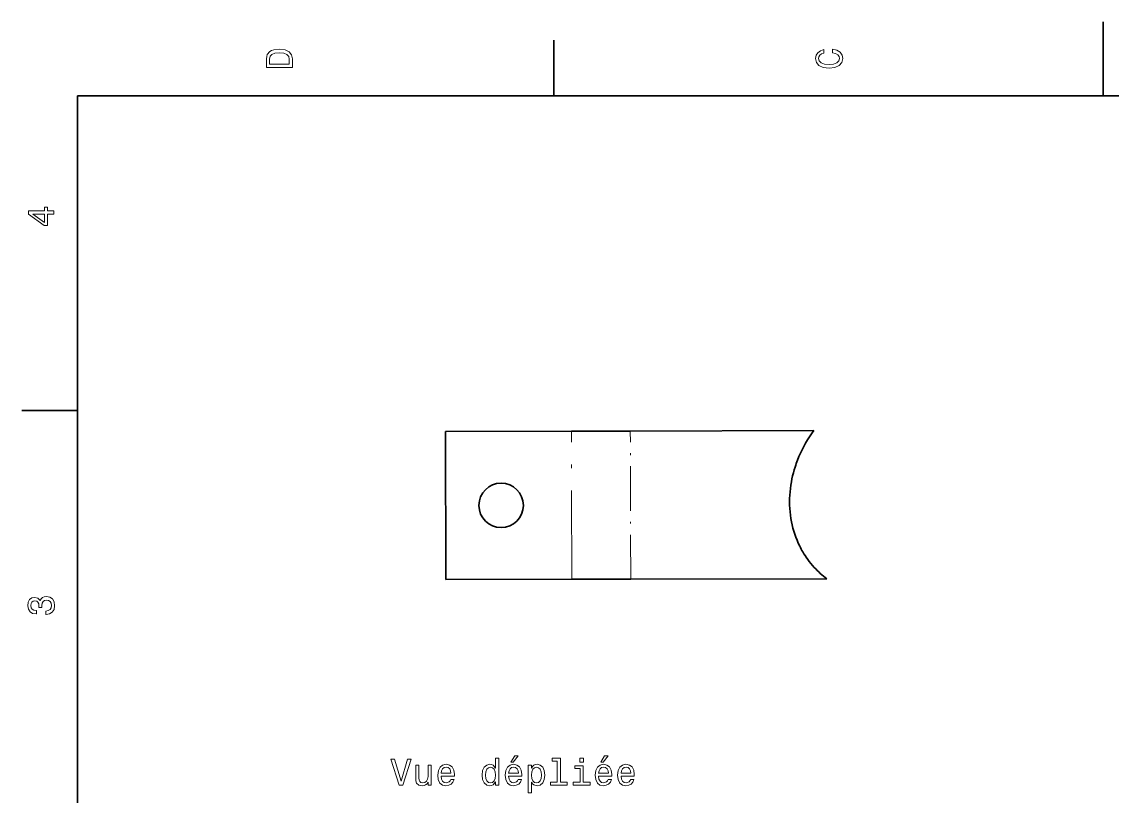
# Model space of a CAD drawing. Extents: x 0 to 297, y 0 to 210.
# Drawn here: x 2.5 to 149.7, y 105.4 to 210 of the extents above; entities that cross this region are included whole.
import ezdxf

# ---------------------------------------------------------------- set-up
doc = ezdxf.new("R2010")
doc.units = 0
doc.linetypes.add('DASHDOT', pattern=[18.5, 12, -3, 0.5, -3])

msp = doc.modelspace()

# ---------------------------------------------------------------- linework, layer by layer
at = {"color": 7, "lineweight": 35, "ltscale": 0.25}
msp.add_line((148.5, 200), (148.5, 210), dxfattribs=at)
at = {"color": 7, "lineweight": 35, "ltscale": 0.1875}
for p, q in [((74.300003, 200), (74.300003, 207.5)), ((10, 157.5), (2.5, 157.5))]:
    msp.add_line(p, q, dxfattribs=at)
at = {"color": 7, "lineweight": 35}
for p, q in [((287, 200), (10, 200)), ((10, 200), (10, 10)), ((84.649086, 154.747726), (109.406082, 154.803925)), ((111.173889, 134.807892), (84.694489, 134.747787))]:
    msp.add_line(p, q, dxfattribs=at)
at = {"color": 7, "lineweight": 35, "ltscale": 0.425}
for p, q in [((76.686012, 154.72966), (59.686062, 154.691071)), ((76.731384, 134.729706), (59.731438, 134.691132))]:
    msp.add_line(p, q, dxfattribs=at)
at = {"color": 7, "lineweight": 35, "ltscale": 0.5}
msp.add_line((59.731438, 134.691132), (59.686062, 154.691071), dxfattribs=at)
at = {"color": 7, "lineweight": 35, "ltscale": 0.199077}
msp.add_line((84.649086, 154.747726), (76.686012, 154.72966), dxfattribs=at)
at = {"color": 7, "linetype": 'DASHDOT', "lineweight": 13}
msp.add_line((76.731384, 134.729706), (76.686012, 154.72966), dxfattribs=at)
at = {"color": 7, "linetype": 'DASHDOT', "lineweight": 13, "ltscale": 0.5}
msp.add_line((84.694489, 134.747787), (84.649086, 154.747726), dxfattribs=at)
at = {"color": 7, "lineweight": 35, "ltscale": 0.199078}
msp.add_line((84.694489, 134.747787), (76.731384, 134.729706), dxfattribs=at)
at = {"color": 7, "lineweight": 13}
for points in [[(35.533215, 204.994965), (35.533215, 203.829971), (39.033215, 203.829971), (39.033215, 204.994965), (38.922264, 205.544678), (38.584366, 205.953171), (38.034657, 206.205338), (37.283215, 206.296112), (36.516644, 206.215424), (36.21405, 206.114563), (35.971977, 205.973343), (35.644165, 205.56485), (35.563473, 205.297562)], [(111.93206, 205.817017), (112.35569, 205.716141), (112.658287, 205.549713), (112.844887, 205.317734), (112.905403, 205.045395), (112.814629, 204.71759), (112.54229, 204.460388), (112.098488, 204.28891), (111.483215, 204.233429), (110.872986, 204.28891), (110.424141, 204.455338), (110.151802, 204.71254), (110.055984, 205.045395), (110.106415, 205.287476), (110.247627, 205.494247), (110.474571, 205.655624), (110.787247, 205.766571), (110.787247, 206.245682), (110.308144, 206.094391), (109.94503, 205.832138), (109.718086, 205.474075), (109.637398, 205.045395), (109.763474, 204.510818), (110.116501, 204.10231), (110.696472, 203.840057), (111.483215, 203.749283), (112.269958, 203.840057), (112.84993, 204.10231), (113.208, 204.510818), (113.329041, 205.045395), (113.233215, 205.51442), (112.965927, 205.892654), (112.527161, 206.159943), (111.93206, 206.301163)], [(35.951801, 204.959656), (36.027451, 205.342941), (36.259438, 205.605194), (36.672985, 205.761536), (37.283215, 205.811966), (37.873272, 205.756485), (38.286816, 205.600143), (38.533936, 205.332855), (38.614628, 204.959656), (38.614628, 204.298996), (35.951801, 204.298996)], [(6.833213, 184.02739), (6.833213, 184.481277), (5.965778, 184.481277), (5.965778, 184.98056), (5.56232, 184.98056), (5.56232, 184.481277), (3.408862, 184.481277), (3.408862, 184.022339), (5.521974, 182.489197), (5.965778, 182.489197), (5.965778, 184.02739)], [(5.56232, 182.912827), (3.993876, 184.02739), (5.56232, 184.02739)], [(5.73379, 129.979111), (5.769093, 129.979111), (6.253242, 130.059799), (6.616354, 130.296829), (6.848343, 130.670029), (6.934078, 131.164276), (6.848343, 131.688766), (6.626441, 132.082138), (6.273415, 132.334305), (5.819525, 132.425079), (5.521974, 132.384735), (5.279899, 132.273788), (5.0933, 132.092224), (4.957133, 131.850143), (4.684798, 132.177963), (4.251081, 132.293961), (3.857709, 132.218307), (3.560158, 132.00145), (3.373559, 131.648422), (3.307997, 131.164276), (3.388689, 130.710388), (3.610591, 130.362396), (3.963617, 130.135452), (4.432637, 130.059799), (4.46794, 130.059799), (4.46794, 130.508652), (4.145173, 130.548996), (3.913184, 130.680115), (3.771974, 130.891937), (3.721542, 131.189484), (3.761888, 131.451736), (3.867795, 131.643372), (4.039265, 131.759369), (4.271254, 131.804764), (4.518372, 131.759369), (4.684798, 131.638336), (4.785663, 131.426514), (4.815922, 131.139053), (4.810879, 130.942368), (5.209294, 130.942368), (5.199208, 131.189484), (5.244596, 131.507217), (5.365634, 131.744247), (5.56232, 131.885452), (5.819525, 131.935883), (6.112032, 131.880417), (6.328891, 131.734161), (6.465058, 131.502167), (6.510447, 131.194534), (6.460014, 130.876801), (6.308718, 130.644821), (6.066643, 130.498566), (5.73379, 130.443085)], [(54.576336, 110.453934), (53.698818, 107.473389), (52.796078, 110.453934), (52.316971, 110.453934), (53.446655, 106.948891), (53.950977, 106.948891), (55.055443, 110.453934)], [(66.463226, 107.367477), (66.463226, 106.948891), (66.907028, 106.948891), (66.907028, 110.569931), (66.468269, 110.569931), (66.468269, 109.243561), (66.130371, 109.626846), (65.923599, 109.717621), (65.686569, 109.752922), (65.257889, 109.652061), (64.925041, 109.369637), (64.708183, 108.915749), (64.63253, 108.305519), (64.708183, 107.69529), (64.925041, 107.236351), (65.257889, 106.948891), (65.686569, 106.853073), (65.923599, 106.888374), (66.135414, 106.979149)], [(68.530945, 110.025261), (68.828499, 110.025261), (69.529503, 110.882607), (69.035271, 110.882607)], [(74.789589, 110.196732), (74.789589, 107.32209), (73.87677, 107.32209), (73.87677, 106.948891), (76.141174, 106.948891), (76.141174, 107.32209), (75.233398, 107.32209), (75.233398, 110.569931), (74.093628, 110.569931), (74.093628, 110.196732)], [(78.314804, 110.569931), (77.845787, 110.569931), (77.845787, 110.065605), (78.314804, 110.065605)], [(80.675034, 110.025261), (80.972588, 110.025261), (81.673592, 110.882607), (81.179359, 110.882607)], [(57.778786, 109.657104), (57.334984, 109.657104), (57.334984, 108.093704), (57.28455, 107.730591), (57.138298, 107.468346), (56.91135, 107.306961), (56.6138, 107.256531), (56.37677, 107.296875), (56.225471, 107.417908), (56.13974, 107.62468), (56.119564, 107.917191), (56.119564, 109.657104), (55.675762, 109.657104), (55.675762, 107.876846), (55.690891, 107.518776), (55.786713, 107.221222), (56.07922, 106.948891), (56.548241, 106.853073), (56.8004, 106.888374), (57.017258, 106.979149), (57.203857, 107.13549), (57.355156, 107.362434), (57.355156, 106.948891), (57.778786, 106.948891)], [(59.115242, 108.174393), (60.890457, 108.174393), (60.8955, 108.381165), (60.814808, 108.961136), (60.592907, 109.394859), (60.23988, 109.657104), (59.770863, 109.752922), (59.311928, 109.652061), (58.9589, 109.369637), (58.731956, 108.910706), (58.651264, 108.305519), (58.726913, 107.685204), (58.953857, 107.231308), (59.301842, 106.948891), (59.755733, 106.853073), (60.149105, 106.918633), (60.47187, 107.090103), (60.7089, 107.362434), (60.84507, 107.725548), (60.406307, 107.725548), (60.315529, 107.523819), (60.184406, 107.37252), (59.811207, 107.251488), (59.523743, 107.306961), (59.306885, 107.483475), (59.165672, 107.770935), (59.115242, 108.159264)], [(59.115242, 108.547592), (59.170719, 108.895576), (59.306885, 109.152779), (59.513657, 109.30912), (59.785992, 109.364594), (60.053284, 109.30912), (60.260056, 109.152779), (60.386135, 108.895576), (60.431522, 108.547592)], [(65.762215, 109.354507), (66.054718, 109.283905), (66.276627, 109.087219), (66.407745, 108.759407), (66.458183, 108.305519), (66.407745, 107.846588), (66.276627, 107.518776), (66.054718, 107.317047), (65.762215, 107.251488), (65.48484, 107.317047), (65.273018, 107.518776), (65.131813, 107.851631), (65.086418, 108.305519), (65.131813, 108.754364), (65.273018, 109.082176), (65.48484, 109.283905)], [(68.223305, 108.174393), (69.998528, 108.174393), (70.003571, 108.381165), (69.922874, 108.961136), (69.700974, 109.394859), (69.347946, 109.657104), (68.878929, 109.752922), (68.419991, 109.652061), (68.066971, 109.369637), (67.840027, 108.910706), (67.759331, 108.305519), (67.834984, 107.685204), (68.061928, 107.231308), (68.409904, 106.948891), (68.8638, 106.853073), (69.257172, 106.918633), (69.579933, 107.090103), (69.816971, 107.362434), (69.953133, 107.725548), (69.514374, 107.725548), (69.423599, 107.523819), (69.292473, 107.37252), (68.919273, 107.251488), (68.631813, 107.306961), (68.414948, 107.483475), (68.273743, 107.770935), (68.223305, 108.159264)], [(68.223305, 108.547592), (68.278786, 108.895576), (68.414948, 109.152779), (68.621719, 109.30912), (68.894058, 109.364594), (69.161346, 109.30912), (69.368118, 109.152779), (69.494202, 108.895576), (69.539589, 108.547592)], [(71.289589, 109.238518), (71.289589, 109.657104), (70.845787, 109.657104), (70.845787, 105.899902), (71.289589, 105.899902), (71.289589, 107.362434), (71.44593, 107.125404), (71.622444, 106.969063), (72.066246, 106.853073), (72.489876, 106.948891), (72.822731, 107.236351), (73.039589, 107.690247), (73.120285, 108.305519), (73.039589, 108.915749), (72.822731, 109.369637), (72.489876, 109.652061), (72.066246, 109.752922), (71.824173, 109.722664), (71.617401, 109.626846), (71.440887, 109.465462)], [(71.990601, 107.251488), (71.693047, 107.317047), (71.476189, 107.518776), (71.340019, 107.846588), (71.294632, 108.305519), (71.340019, 108.759407), (71.476189, 109.087219), (71.693047, 109.283905), (71.990601, 109.354507), (72.262932, 109.283905), (72.47979, 109.082176), (72.615959, 108.754364), (72.666389, 108.305519), (72.615959, 107.851631), (72.47979, 107.518776), (72.262932, 107.317047)], [(78.299675, 107.32209), (78.299675, 109.566322), (77.159904, 109.566322), (77.159904, 109.18808), (77.855873, 109.18808), (77.855873, 107.32209), (76.94809, 107.32209), (76.94809, 106.948891), (79.217545, 106.948891), (79.217545, 107.32209)], [(80.367401, 108.174393), (82.142616, 108.174393), (82.147659, 108.381165), (82.066963, 108.961136), (81.845062, 109.394859), (81.492035, 109.657104), (81.023018, 109.752922), (80.564087, 109.652061), (80.21106, 109.369637), (79.984116, 108.910706), (79.903419, 108.305519), (79.979073, 107.685204), (80.206017, 107.231308), (80.554001, 106.948891), (81.007889, 106.853073), (81.40126, 106.918633), (81.72403, 107.090103), (81.96106, 107.362434), (82.097221, 107.725548), (81.658463, 107.725548), (81.567688, 107.523819), (81.436562, 107.37252), (81.063362, 107.251488), (80.775902, 107.306961), (80.559044, 107.483475), (80.417831, 107.770935), (80.367401, 108.159264)], [(80.367401, 108.547592), (80.422874, 108.895576), (80.559044, 109.152779), (80.765816, 109.30912), (81.038147, 109.364594), (81.305435, 109.30912), (81.512207, 109.152779), (81.63829, 108.895576), (81.683678, 108.547592)], [(83.403419, 108.174393), (85.178635, 108.174393), (85.183678, 108.381165), (85.102982, 108.961136), (84.881081, 109.394859), (84.528053, 109.657104), (84.059036, 109.752922), (83.600105, 109.652061), (83.247078, 109.369637), (83.020134, 108.910706), (82.939445, 108.305519), (83.015091, 107.685204), (83.242035, 107.231308), (83.590019, 106.948891), (84.043907, 106.853073), (84.437279, 106.918633), (84.760048, 107.090103), (84.997078, 107.362434), (85.133247, 107.725548), (84.694481, 107.725548), (84.603706, 107.523819), (84.47258, 107.37252), (84.099388, 107.251488), (83.81192, 107.306961), (83.595062, 107.483475), (83.45385, 107.770935), (83.403419, 108.159264)], [(83.403419, 108.547592), (83.458893, 108.895576), (83.595062, 109.152779), (83.801834, 109.30912), (84.074173, 109.364594), (84.341461, 109.30912), (84.548233, 109.152779), (84.674309, 108.895576), (84.719696, 108.547592)]]:
    msp.add_lwpolyline(points, close=True, dxfattribs=at)
at = {"color": 7, "lineweight": 35}
msp.add_lwpolyline([(109.473213, 136.344406), (109.241547, 136.604172), (109.017342, 136.870407), (108.800812, 137.142899), (108.592094, 137.421402), (108.391373, 137.705688), (108.23027, 137.946823), (108.074898, 138.191681), (107.925301, 138.440079), (107.816902, 138.628647), (107.711838, 138.819061), (107.610092, 139.011276), (107.511688, 139.205231), (107.324997, 139.598083), (107.151886, 139.997131), (106.992485, 140.401871), (106.846817, 140.811768), (106.714928, 141.226349), (106.596886, 141.645096), (106.492661, 142.067505), (106.402222, 142.493088), (106.360504, 142.716202), (106.322487, 142.939987), (106.257652, 143.389313), (106.207588, 143.84053), (106.172157, 144.293167), (106.151237, 144.74675), (106.144653, 145.200821), (106.152306, 145.654892), (106.173973, 146.108551), (106.20945, 146.561386), (106.258575, 147.012955), (106.321114, 147.462875), (106.390053, 147.873535), (106.469917, 148.282196), (106.560547, 148.688583), (106.66172, 149.092453), (106.773315, 149.493546), (106.895164, 149.891602), (106.973076, 150.128891), (107.054581, 150.36496), (107.228172, 150.833252), (107.415611, 151.296127), (107.6166, 151.753235), (107.833733, 152.210129), (108.064262, 152.660614), (108.307899, 153.104401), (108.564247, 153.541031), (108.832993, 153.970078), (109.113678, 154.391144), (109.406082, 154.803925)], dxfattribs=at)
msp.add_circle((67.208733, 144.708115), 3, dxfattribs=at)
msp.add_arc((118.527, 144.656464), 12.290734, 222.5543, 233.254379, dxfattribs=at)

doc.saveas('drawing.dxf')
